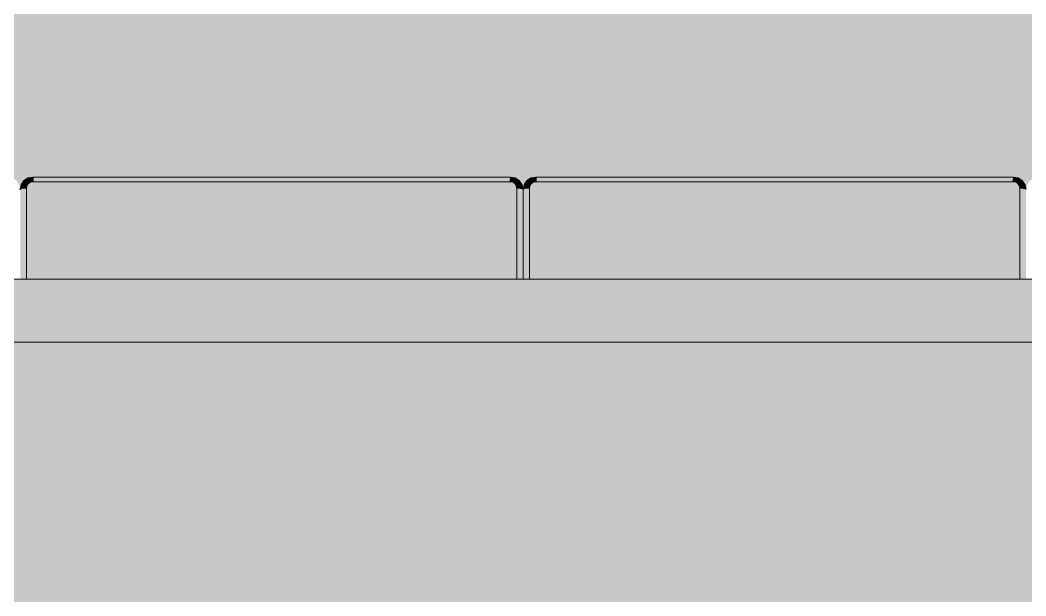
# Model space of a CAD drawing. Header units: centimetres. Extents: x -4381 to 5639, y -3920 to 4826.
# Drawn here: x 16.529 to 18.129, y 10.114 to 11.03 of the extents above; entities that cross this region are included whole.
import ezdxf
from ezdxf.xclip import XClip

# ---------------------------------------------------------------- set-up
doc = ezdxf.new("R2010")
doc.units = ezdxf.units.CM
doc.header["$MEASUREMENT"] = 0
doc.header["$XCLIPFRAME"] = 0
doc.set_wipeout_variables(frame=1)
doc.linetypes.add('Wipeout_Contour', pattern=[100, 0, -100])
for name, color, linetype in [('01- MOBILIER', 7, 'Continuous'), ('Drawing & Figure', 7, 'Continuous'), ('Structural - Bearing', 7, 'Continuous')]:
    doc.layers.add(name, color=color, linetype=linetype)
for name, color, linetype, lineweight in [('01- MOBILIER_Pen_No__1', 7, 'Continuous', 5), ('01- MOBILIER_Pen_No__101', 252, 'Continuous', 5), ('01- MOBILIER_Pen_No__18', 9, 'Continuous', 5), ('01- MOBILIER_Pen_No__2', 8, 'Continuous', 5), ('0_Pen_No__1', 7, 'Continuous', 5), ('0_Pen_No__2', 8, 'Continuous', 5), ('Structural - Bearing_Pen_No__1', 7, 'Continuous', 5)]:
    doc.layers.add(name, color=color, linetype=linetype, lineweight=lineweight)
for name, color, linetype, lineweight, true_color in [('01- MOBILIER_Pen_No__102', 7, 'Continuous', 5, 0xcccccc), ('01- MOBILIER_Pen_No__119', 7, 'Continuous', 5, 0xdecbcb), ('01- MOBILIER_Pen_No__186', 7, 'Continuous', 5, 0xe8e8e8), ('01- MOBILIER_Pen_No__62', 7, 'Continuous', 5, 0xaaaaaa), ('Structural - Bearing_Pen_No__102', 7, 'Continuous', 5, 0xcccccc), ('Structural - Bearing_Pen_No__178', 7, 'Continuous', 5, 0xbda888)]:
    doc.layers.add(name, color=color, linetype=linetype, lineweight=lineweight, true_color=true_color)

# ---------------------------------------------------------------- blocks, each defined once
blk = doc.blocks.new('Drawing_9_9', base_point=(-322.8585, 10.6179))
at = {"color": 254, "linetype": 'Wipeout_Contour', "lineweight": 0, "ltscale": 59.174372}
blk.add_wipeout([(16.5305, 10.768), (16.529, 10.7606), (16.5308, 10.7685)], dxfattribs=at).dxf.layer = '01- MOBILIER'
at = {"color": 254, "linetype": 'Wipeout_Contour', "lineweight": 0, "ltscale": 61.186651}
blk.add_wipeout([(17.3305, 10.768), (17.329, 10.7606), (17.3308, 10.7685)], dxfattribs=at).dxf.layer = '01- MOBILIER'
at = {"color": 254, "linetype": 'Wipeout_Contour', "lineweight": 0, "ltscale": 62.802313}
blk.add_wipeout([(18.129, 10.7606), (18.1275, 10.768), (18.1287, 10.7612)], dxfattribs=at).dxf.layer = '01- MOBILIER'
at = {"color": 254, "linetype": 'Wipeout_Contour', "lineweight": 0, "ltscale": 77.55479}
blk.add_wipeout([(13.829, 10.6179), (13.829, 10.5179), (18.629, 10.5179), (18.629, 10.6179)], dxfattribs=at).dxf.layer = 'Structural - Bearing'
at = {"color": 254, "linetype": 'Wipeout_Contour', "lineweight": 0, "ltscale": 73.601225}
blk.add_wipeout([(12.329, 10.1144), (12.329, 9.6144), (18.629, 9.6144), (18.629, 10.1144)], dxfattribs=at).dxf.layer = 'Structural - Bearing'
at = {"layer": '01- MOBILIER_Pen_No__101', "linetype": 'Continuous', "ltscale": 10}
for points in [[(16.5305, 10.768), (16.529, 10.7606), (16.5308, 10.7685)], [(17.3305, 10.768), (17.329, 10.7606), (17.3308, 10.7685)], [(16.529, 10.6179), (16.5293, 10.7612)], [(17.329, 10.6179), (17.3293, 10.7612)]]:
    blk.add_hatch(color=256, dxfattribs=at).paths.add_polyline_path(points)
at = {"layer": '01- MOBILIER_Pen_No__119', "linetype": 'Continuous', "ltscale": 10}
blk.add_hatch(color=256, dxfattribs=at).paths.add_polyline_path([(18.129, 10.7606), (18.1275, 10.768), (18.1287, 10.7612)])
at = {"layer": '01- MOBILIER_Pen_No__18', "linetype": 'Continuous', "ltscale": 10}
blk.add_hatch(color=256, dxfattribs=at).paths.add_polyline_path([(18.129, 10.7601), (18.1287, 10.6179)])
at = {"layer": 'Structural - Bearing_Pen_No__178', "linetype": 'Continuous', "ltscale": 10}
for points in [[(13.829, 10.6179), (13.829, 10.5179), (18.629, 10.5179), (18.629, 10.6179)], [(12.329, 10.1144), (12.329, 9.6144), (18.629, 9.6144), (18.629, 10.1144)]]:
    blk.add_hatch(color=256, dxfattribs=at).paths.add_polyline_path(points)
at = {"color": 254, "linetype": 'Wipeout_Contour', "lineweight": 0, "ltscale": 78.762366}
blk.add_wipeout([(16.5293, 10.6179), (16.5319, 10.6179), (16.5319, 10.7621), (16.5293, 10.7612)], dxfattribs=at).dxf.layer = '01- MOBILIER'
at = {"color": 254, "linetype": 'Wipeout_Contour', "lineweight": 0, "ltscale": 81.467456}
blk.add_wipeout([(17.3293, 10.6179), (17.3319, 10.6179), (17.3319, 10.7621), (17.3293, 10.7612)], dxfattribs=at).dxf.layer = '01- MOBILIER'
at = {"color": 254, "linetype": 'Wipeout_Contour', "lineweight": 0, "ltscale": 75.869927}
blk.add_wipeout([(13.129, 10.5179), (13.129, 10.1144), (18.629, 10.1144), (18.629, 10.5179)], dxfattribs=at).dxf.layer = 'Structural - Bearing'
at = {"layer": '01- MOBILIER_Pen_No__2', "linetype": 'Continuous', "ltscale": 10}
for points in [[(16.5293, 10.6179), (16.5319, 10.6179), (16.5319, 10.7621), (16.5293, 10.7612)], [(17.3293, 10.6179), (17.3319, 10.6179), (17.3319, 10.7621), (17.3293, 10.7612)]]:
    blk.add_hatch(color=256, dxfattribs=at).paths.add_polyline_path(points)
at = {"layer": 'Structural - Bearing_Pen_No__178', "linetype": 'Continuous', "ltscale": 10}
blk.add_hatch(color=256, dxfattribs=at).paths.add_polyline_path([(13.129, 10.5179), (13.129, 10.1144), (18.629, 10.1144), (18.629, 10.5179)])
at = {"layer": '0_Pen_No__1', "linetype": 'Continuous', "ltscale": 10}
blk.add_line((12.829, 10.5179), (18.629, 10.5179), dxfattribs=at)
at = {"layer": 'Structural - Bearing_Pen_No__1', "linetype": 'Continuous', "ltscale": 10}
blk.add_line((13.129, 10.5179), (18.629, 10.5179), dxfattribs=at)
at = {"color": 254, "linetype": 'Wipeout_Contour', "lineweight": 0, "ltscale": 78.959483}
blk.add_wipeout([(16.5308, 10.7685), (16.5293, 10.7612), (16.5319, 10.7621), (16.5333, 10.7687)], dxfattribs=at).dxf.layer = '01- MOBILIER'
at = {"color": 254, "linetype": 'Wipeout_Contour', "lineweight": 0, "ltscale": 81.656578}
blk.add_wipeout([(17.3308, 10.7685), (17.3293, 10.7612), (17.3319, 10.7621), (17.3333, 10.7687)], dxfattribs=at).dxf.layer = '01- MOBILIER'
at = {"layer": '01- MOBILIER_Pen_No__2', "linetype": 'Continuous', "ltscale": 10}
for points in [[(16.5308, 10.7685), (16.5293, 10.7612), (16.5319, 10.7621), (16.5333, 10.7687)], [(17.3308, 10.7685), (17.3293, 10.7612), (17.3319, 10.7621), (17.3333, 10.7687)]]:
    blk.add_hatch(color=256, dxfattribs=at).paths.add_polyline_path(points)
at = {"color": 254, "linetype": 'Wipeout_Contour', "lineweight": 0, "ltscale": 78.847503}
blk.add_wipeout([(16.5351, 10.7747), (16.5308, 10.7685), (16.5333, 10.7687), (16.537, 10.774)], dxfattribs=at).dxf.layer = '01- MOBILIER'
at = {"color": 254, "linetype": 'Wipeout_Contour', "lineweight": 0, "ltscale": 81.546463}
blk.add_wipeout([(17.3351, 10.7747), (17.3308, 10.7685), (17.3333, 10.7687), (17.337, 10.774)], dxfattribs=at).dxf.layer = '01- MOBILIER'
at = {"layer": '01- MOBILIER_Pen_No__101', "linetype": 'Continuous', "ltscale": 10}
for points in [[(16.5351, 10.7747), (16.5308, 10.7685), (16.5333, 10.7687), (16.537, 10.774)], [(17.3351, 10.7747), (17.3308, 10.7685), (17.3333, 10.7687), (17.337, 10.774)]]:
    blk.add_hatch(color=256, dxfattribs=at).paths.add_polyline_path(points)
at = {"color": 254, "linetype": 'Wipeout_Contour', "lineweight": 0, "ltscale": 78.831145}
blk.add_wipeout([(16.5415, 10.7788), (16.5351, 10.7747), (16.537, 10.774), (16.5425, 10.7776)], dxfattribs=at).dxf.layer = '01- MOBILIER'
at = {"color": 254, "linetype": 'Wipeout_Contour', "lineweight": 0, "ltscale": 81.530376}
blk.add_wipeout([(17.3415, 10.7788), (17.3351, 10.7747), (17.337, 10.774), (17.3425, 10.7776)], dxfattribs=at).dxf.layer = '01- MOBILIER'
at = {"color": 254, "linetype": 'Wipeout_Contour', "lineweight": 0, "ltscale": 78.777366}
blk.add_wipeout([(16.5319, 10.6179), (16.5364, 10.6179), (16.5364, 10.7624), (16.5319, 10.7621)], dxfattribs=at).dxf.layer = '01- MOBILIER'
at = {"color": 254, "linetype": 'Wipeout_Contour', "lineweight": 0, "ltscale": 81.482518}
blk.add_wipeout([(17.3319, 10.6179), (17.3364, 10.6179), (17.3364, 10.7624), (17.3319, 10.7621)], dxfattribs=at).dxf.layer = '01- MOBILIER'
at = {"layer": '01- MOBILIER_Pen_No__18', "linetype": 'Continuous', "ltscale": 10}
for points in [[(16.5415, 10.7788), (16.5351, 10.7747), (16.537, 10.774), (16.5425, 10.7776)], [(17.3415, 10.7788), (17.3351, 10.7747), (17.337, 10.774), (17.3425, 10.7776)]]:
    blk.add_hatch(color=256, dxfattribs=at).paths.add_polyline_path(points)
at = {"layer": '01- MOBILIER_Pen_No__62', "linetype": 'Continuous', "ltscale": 10}
for points in [[(16.5319, 10.6179), (16.5364, 10.6179), (16.5364, 10.7624), (16.5319, 10.7621)], [(17.3319, 10.6179), (17.3364, 10.6179), (17.3364, 10.7624), (17.3319, 10.7621)]]:
    blk.add_hatch(color=256, dxfattribs=at).paths.add_polyline_path(points)
at = {"color": 254, "linetype": 'Wipeout_Contour', "lineweight": 0, "ltscale": 78.841197}
blk.add_wipeout([(16.5333, 10.7687), (16.5319, 10.7621), (16.5364, 10.7624), (16.5375, 10.7677)], dxfattribs=at).dxf.layer = '01- MOBILIER'
at = {"color": 254, "linetype": 'Wipeout_Contour', "lineweight": 0, "ltscale": 78.902223}
blk.add_wipeout([(16.549, 10.7802), (16.5415, 10.7788), (16.5425, 10.7776), (16.5493, 10.7789)], dxfattribs=at).dxf.layer = '01- MOBILIER'
at = {"color": 254, "linetype": 'Wipeout_Contour', "lineweight": 0, "ltscale": 81.542434}
blk.add_wipeout([(17.3333, 10.7687), (17.3319, 10.7621), (17.3364, 10.7624), (17.3375, 10.7677)], dxfattribs=at).dxf.layer = '01- MOBILIER'
at = {"color": 254, "linetype": 'Wipeout_Contour', "lineweight": 0, "ltscale": 81.600798}
blk.add_wipeout([(17.349, 10.7802), (17.3415, 10.7788), (17.3425, 10.7776), (17.3493, 10.7789)], dxfattribs=at).dxf.layer = '01- MOBILIER'
at = {"layer": '01- MOBILIER_Pen_No__119', "linetype": 'Continuous', "ltscale": 10}
for points in [[(16.549, 10.7802), (16.5415, 10.7788), (16.5425, 10.7776), (16.5493, 10.7789)], [(17.349, 10.7802), (17.3415, 10.7788), (17.3425, 10.7776), (17.3493, 10.7789)]]:
    blk.add_hatch(color=256, dxfattribs=at).paths.add_polyline_path(points)
at = {"layer": '01- MOBILIER_Pen_No__62', "linetype": 'Continuous', "ltscale": 10}
for points in [[(16.5333, 10.7687), (16.5319, 10.7621), (16.5364, 10.7624), (16.5375, 10.7677)], [(17.3333, 10.7687), (17.3319, 10.7621), (17.3364, 10.7624), (17.3375, 10.7677)]]:
    blk.add_hatch(color=256, dxfattribs=at).paths.add_polyline_path(points)
at = {"color": 254, "linetype": 'Wipeout_Contour', "lineweight": 0, "ltscale": 78.716738}
blk.add_wipeout([(16.537, 10.774), (16.5333, 10.7687), (16.5375, 10.7677), (16.5402, 10.7716)], dxfattribs=at).dxf.layer = '01- MOBILIER'
at = {"color": 254, "linetype": 'Wipeout_Contour', "lineweight": 0, "ltscale": 80.291811}
blk.add_wipeout([(17.309, 10.7802), (16.5498, 10.7802), (16.5498, 10.7789), (17.3087, 10.7789)], dxfattribs=at).dxf.layer = '01- MOBILIER'
at = {"color": 254, "linetype": 'Wipeout_Contour', "lineweight": 0, "ltscale": 81.418612}
blk.add_wipeout([(17.337, 10.774), (17.3333, 10.7687), (17.3375, 10.7677), (17.3402, 10.7716)], dxfattribs=at).dxf.layer = '01- MOBILIER'
at = {"color": 254, "linetype": 'Wipeout_Contour', "lineweight": 0, "ltscale": 83.008557}
blk.add_wipeout([(17.3498, 10.7789), (18.1087, 10.7789), (18.109, 10.7802), (17.3498, 10.7802)], dxfattribs=at).dxf.layer = '01- MOBILIER'
at = {"layer": '01- MOBILIER_Pen_No__18', "linetype": 'Continuous', "ltscale": 10}
for points in [[(16.537, 10.774), (16.5333, 10.7687), (16.5375, 10.7677), (16.5402, 10.7716)], [(17.337, 10.774), (17.3333, 10.7687), (17.3375, 10.7677), (17.3402, 10.7716)]]:
    blk.add_hatch(color=256, dxfattribs=at).paths.add_polyline_path(points)
at = {"layer": '01- MOBILIER_Pen_No__186', "linetype": 'Continuous', "ltscale": 10}
for points in [[(17.309, 10.7802), (16.5498, 10.7802), (16.5498, 10.7789), (17.3087, 10.7789)], [(17.3498, 10.7789), (18.1087, 10.7789), (18.109, 10.7802), (17.3498, 10.7802)]]:
    blk.add_hatch(color=256, dxfattribs=at).paths.add_polyline_path(points)
at = {"color": 254, "linetype": 'Wipeout_Contour', "lineweight": 0, "ltscale": 78.721771}
blk.add_wipeout([(16.5425, 10.7776), (16.537, 10.774), (16.5402, 10.7716), (16.5442, 10.7742)], dxfattribs=at).dxf.layer = '01- MOBILIER'
at = {"color": 254, "linetype": 'Wipeout_Contour', "lineweight": 0, "ltscale": 81.63301}
blk.add_wipeout([(17.3165, 10.7788), (17.309, 10.7802), (17.3087, 10.7789), (17.3155, 10.7776)], dxfattribs=at).dxf.layer = '01- MOBILIER'
at = {"color": 254, "linetype": 'Wipeout_Contour', "lineweight": 0, "ltscale": 81.421648}
blk.add_wipeout([(17.3425, 10.7776), (17.337, 10.774), (17.3402, 10.7716), (17.3442, 10.7742)], dxfattribs=at).dxf.layer = '01- MOBILIER'
at = {"color": 254, "linetype": 'Wipeout_Contour', "lineweight": 0, "ltscale": 84.368318}
blk.add_wipeout([(18.1165, 10.7788), (18.109, 10.7802), (18.1087, 10.7789), (18.1155, 10.7776)], dxfattribs=at).dxf.layer = '01- MOBILIER'
at = {"color": 254, "linetype": 'Wipeout_Contour', "lineweight": 0, "ltscale": 78.789628}
blk.add_wipeout([(16.5364, 10.6179), (16.539, 10.6179), (16.539, 10.7622), (16.5364, 10.7624)], dxfattribs=at).dxf.layer = '01- MOBILIER'
at = {"color": 254, "linetype": 'Wipeout_Contour', "lineweight": 0, "ltscale": 81.494928}
blk.add_wipeout([(17.3364, 10.6179), (17.339, 10.6179), (17.339, 10.7622), (17.3364, 10.7624)], dxfattribs=at).dxf.layer = '01- MOBILIER'
at = {"layer": '01- MOBILIER_Pen_No__102', "linetype": 'Continuous', "ltscale": 10}
for points in [[(16.5425, 10.7776), (16.537, 10.774), (16.5402, 10.7716), (16.5442, 10.7742)], [(17.3425, 10.7776), (17.337, 10.774), (17.3402, 10.7716), (17.3442, 10.7742)]]:
    blk.add_hatch(color=256, dxfattribs=at).paths.add_polyline_path(points)
at = {"layer": '01- MOBILIER_Pen_No__18', "linetype": 'Continuous', "ltscale": 10}
for points in [[(16.5364, 10.6179), (16.539, 10.6179), (16.539, 10.7622), (16.5364, 10.7624)], [(17.3364, 10.6179), (17.339, 10.6179), (17.339, 10.7622), (17.3364, 10.7624)]]:
    blk.add_hatch(color=256, dxfattribs=at).paths.add_polyline_path(points)
at = {"layer": '01- MOBILIER_Pen_No__186', "linetype": 'Continuous', "ltscale": 10}
for points in [[(17.3165, 10.7788), (17.309, 10.7802), (17.3087, 10.7789), (17.3155, 10.7776)], [(18.1165, 10.7788), (18.109, 10.7802), (18.1087, 10.7789), (18.1155, 10.7776)]]:
    blk.add_hatch(color=256, dxfattribs=at).paths.add_polyline_path(points)
at = {"color": 254, "linetype": 'Wipeout_Contour', "lineweight": 0, "ltscale": 78.823935}
blk.add_wipeout([(16.5493, 10.7789), (16.5425, 10.7776), (16.5442, 10.7742), (16.5497, 10.7752)], dxfattribs=at).dxf.layer = '01- MOBILIER'
at = {"color": 254, "linetype": 'Wipeout_Contour', "lineweight": 0, "ltscale": 81.522203}
blk.add_wipeout([(17.3493, 10.7789), (17.3425, 10.7776), (17.3442, 10.7742), (17.3497, 10.7752)], dxfattribs=at).dxf.layer = '01- MOBILIER'
at = {"color": 254, "linetype": 'Wipeout_Contour', "lineweight": 0, "ltscale": 84.36957}
blk.add_wipeout([(18.1229, 10.7747), (18.1165, 10.7788), (18.1155, 10.7776), (18.121, 10.774)], dxfattribs=at).dxf.layer = '01- MOBILIER'
at = {"layer": '01- MOBILIER', "linetype": 'Continuous', "lineweight": 0, "ltscale": 10, "true_color": 0xffffff}
blk.add_hatch(color=7, dxfattribs=at).paths.add_polyline_path([(18.1229, 10.7747), (18.1165, 10.7788), (18.1155, 10.7776), (18.121, 10.774)])
at = {"layer": '01- MOBILIER_Pen_No__186', "linetype": 'Continuous', "ltscale": 10}
for points in [[(16.5493, 10.7789), (16.5425, 10.7776), (16.5442, 10.7742), (16.5497, 10.7752)], [(16.5498, 10.7789), (16.5497, 10.7752)], [(17.3493, 10.7789), (17.3425, 10.7776), (17.3442, 10.7742), (17.3497, 10.7752)], [(17.3498, 10.7789), (17.3497, 10.7752)]]:
    blk.add_hatch(color=256, dxfattribs=at).paths.add_polyline_path(points)
at = {"color": 254, "linetype": 'Wipeout_Contour', "lineweight": 0, "ltscale": 78.847347}
blk.add_wipeout([(16.5375, 10.7677), (16.5364, 10.7624), (16.539, 10.7622), (16.5399, 10.7668)], dxfattribs=at).dxf.layer = '01- MOBILIER'
at = {"color": 254, "linetype": 'Wipeout_Contour', "lineweight": 0, "ltscale": 81.549096}
blk.add_wipeout([(17.3375, 10.7677), (17.3364, 10.7624), (17.339, 10.7622), (17.3399, 10.7668)], dxfattribs=at).dxf.layer = '01- MOBILIER'
at = {"color": 254, "linetype": 'Wipeout_Contour', "lineweight": 0, "ltscale": 83.002934}
blk.add_wipeout([(17.3498, 10.7752), (18.1083, 10.7752), (18.1087, 10.7789), (17.3498, 10.7789)], dxfattribs=at).dxf.layer = '01- MOBILIER'
at = {"color": 254, "linetype": 'Wipeout_Contour', "lineweight": 0, "ltscale": 84.381592}
blk.add_wipeout([(18.1272, 10.7685), (18.1229, 10.7747), (18.121, 10.774), (18.1247, 10.7687)], dxfattribs=at).dxf.layer = '01- MOBILIER'
at = {"layer": '01- MOBILIER_Pen_No__102', "linetype": 'Continuous', "ltscale": 10}
for points in [[(16.5375, 10.7677), (16.5364, 10.7624), (16.539, 10.7622), (16.5399, 10.7668)], [(17.3375, 10.7677), (17.3364, 10.7624), (17.339, 10.7622), (17.3399, 10.7668)]]:
    blk.add_hatch(color=256, dxfattribs=at).paths.add_polyline_path(points)
at = {"layer": '01- MOBILIER_Pen_No__186', "linetype": 'Continuous', "ltscale": 10}
for points in [[(17.3498, 10.7752), (18.1083, 10.7752), (18.1087, 10.7789), (17.3498, 10.7789)], [(18.1272, 10.7685), (18.1229, 10.7747), (18.121, 10.774), (18.1247, 10.7687)]]:
    blk.add_hatch(color=256, dxfattribs=at).paths.add_polyline_path(points)
at = {"color": 254, "linetype": 'Wipeout_Contour', "lineweight": 0, "ltscale": 58.716735}
blk.add_wipeout([(16.529, 10.7606), (16.5275, 10.768), (16.5287, 10.7612)], dxfattribs=at).dxf.layer = '01- MOBILIER'
at = {"color": 254, "linetype": 'Wipeout_Contour', "lineweight": 0, "ltscale": 60.746462}
blk.add_wipeout([(17.329, 10.7606), (17.3275, 10.768), (17.3287, 10.7612)], dxfattribs=at).dxf.layer = '01- MOBILIER'
at = {"color": 254, "linetype": 'Wipeout_Contour', "lineweight": 0, "ltscale": 81.469765}
blk.add_wipeout([(17.3402, 10.7716), (17.3375, 10.7677), (17.3399, 10.7668), (17.3421, 10.7699)], dxfattribs=at).dxf.layer = '01- MOBILIER'
at = {"color": 254, "linetype": 'Wipeout_Contour', "lineweight": 0, "ltscale": 84.441969}
blk.add_wipeout([(18.1155, 10.7776), (18.1087, 10.7789), (18.1083, 10.7752), (18.1138, 10.7742)], dxfattribs=at).dxf.layer = '01- MOBILIER'
at = {"color": 254, "linetype": 'Wipeout_Contour', "lineweight": 0, "ltscale": 84.422198}
blk.add_wipeout([(18.1287, 10.7612), (18.1272, 10.7685), (18.1247, 10.7687), (18.1261, 10.7621)], dxfattribs=at).dxf.layer = '01- MOBILIER'
at = {"layer": '01- MOBILIER_Pen_No__102', "linetype": 'Continuous', "ltscale": 10}
blk.add_hatch(color=256, dxfattribs=at).paths.add_polyline_path([(17.3402, 10.7716), (17.3375, 10.7677), (17.3399, 10.7668), (17.3421, 10.7699)])
at = {"layer": '01- MOBILIER_Pen_No__119', "linetype": 'Continuous', "ltscale": 10}
for points in [[(16.529, 10.7606), (16.5275, 10.768), (16.5287, 10.7612)], [(17.329, 10.7606), (17.3275, 10.768), (17.3287, 10.7612)]]:
    blk.add_hatch(color=256, dxfattribs=at).paths.add_polyline_path(points)
at = {"layer": '01- MOBILIER_Pen_No__18', "linetype": 'Continuous', "ltscale": 10}
blk.add_hatch(color=256, dxfattribs=at).paths.add_polyline_path([(17.3287, 10.6179), (17.329, 10.7601)])
at = {"layer": '01- MOBILIER_Pen_No__186', "linetype": 'Continuous', "ltscale": 10}
for points in [[(18.1155, 10.7776), (18.1087, 10.7789), (18.1083, 10.7752), (18.1138, 10.7742)], [(18.1287, 10.7612), (18.1272, 10.7685), (18.1247, 10.7687), (18.1261, 10.7621)]]:
    blk.add_hatch(color=256, dxfattribs=at).paths.add_polyline_path(points)
at = {"color": 254, "linetype": 'Wipeout_Contour', "lineweight": 0, "ltscale": 81.632287}
blk.add_wipeout([(17.3229, 10.7747), (17.3165, 10.7788), (17.3155, 10.7776), (17.321, 10.774)], dxfattribs=at).dxf.layer = '01- MOBILIER'
at = {"color": 254, "linetype": 'Wipeout_Contour', "lineweight": 0, "ltscale": 81.470907}
blk.add_wipeout([(17.3442, 10.7742), (17.3402, 10.7716), (17.3421, 10.7699), (17.3453, 10.7719)], dxfattribs=at).dxf.layer = '01- MOBILIER'
at = {"color": 254, "linetype": 'Wipeout_Contour', "lineweight": 0, "ltscale": 84.417803}
blk.add_wipeout([(18.121, 10.774), (18.1155, 10.7776), (18.1138, 10.7742), (18.1178, 10.7716)], dxfattribs=at).dxf.layer = '01- MOBILIER'
at = {"color": 254, "linetype": 'Wipeout_Contour', "lineweight": 0, "ltscale": 84.194644}
blk.add_wipeout([(18.1287, 10.7608), (18.1261, 10.762), (18.1261, 10.6179), (18.1287, 10.6179)], dxfattribs=at).dxf.layer = '01- MOBILIER'
at = {"layer": '01- MOBILIER', "linetype": 'Continuous', "lineweight": 0, "ltscale": 10, "true_color": 0xffffff}
blk.add_hatch(color=7, dxfattribs=at).paths.add_polyline_path([(17.3229, 10.7747), (17.3165, 10.7788), (17.3155, 10.7776), (17.321, 10.774)])
at = {"layer": '01- MOBILIER_Pen_No__119', "linetype": 'Continuous', "ltscale": 10}
blk.add_hatch(color=256, dxfattribs=at).paths.add_polyline_path([(17.3442, 10.7742), (17.3402, 10.7716), (17.3421, 10.7699), (17.3453, 10.7719)])
at = {"layer": '01- MOBILIER_Pen_No__186', "linetype": 'Continuous', "ltscale": 10}
for points in [[(18.121, 10.774), (18.1155, 10.7776), (18.1138, 10.7742), (18.1178, 10.7716)], [(18.1287, 10.7608), (18.1261, 10.762), (18.1261, 10.6179), (18.1287, 10.6179)]]:
    blk.add_hatch(color=256, dxfattribs=at).paths.add_polyline_path(points)
at = {"color": 254, "linetype": 'Wipeout_Contour', "lineweight": 0, "ltscale": 80.286014}
blk.add_wipeout([(17.3087, 10.7789), (16.5498, 10.7789), (16.5498, 10.7752), (17.3083, 10.7752)], dxfattribs=at).dxf.layer = '01- MOBILIER'
at = {"color": 254, "linetype": 'Wipeout_Contour', "lineweight": 0, "ltscale": 81.644684}
blk.add_wipeout([(17.3272, 10.7685), (17.3229, 10.7747), (17.321, 10.774), (17.3247, 10.7687)], dxfattribs=at).dxf.layer = '01- MOBILIER'
at = {"color": 254, "linetype": 'Wipeout_Contour', "lineweight": 0, "ltscale": 101.758019}
blk.add_wipeout([(17.3497, 10.7752), (17.3442, 10.7742), (17.3453, 10.7719), (17.35, 10.7728), (17.3498, 10.7746)], dxfattribs=at).dxf.layer = '01- MOBILIER'
at = {"color": 254, "linetype": 'Wipeout_Contour', "lineweight": 0, "ltscale": 84.338768}
blk.add_wipeout([(18.1247, 10.7687), (18.121, 10.774), (18.1178, 10.7716), (18.1205, 10.7677)], dxfattribs=at).dxf.layer = '01- MOBILIER'
at = {"layer": '01- MOBILIER_Pen_No__119', "linetype": 'Continuous', "ltscale": 10}
blk.add_hatch(color=256, dxfattribs=at).paths.add_polyline_path([(17.3497, 10.7752), (17.3442, 10.7742), (17.3453, 10.7719), (17.35, 10.7728), (17.3498, 10.7746)])
at = {"layer": '01- MOBILIER_Pen_No__186', "linetype": 'Continuous', "ltscale": 10}
for points in [[(17.3087, 10.7789), (16.5498, 10.7789), (16.5498, 10.7752), (17.3083, 10.7752)], [(17.3272, 10.7685), (17.3229, 10.7747), (17.321, 10.774), (17.3247, 10.7687)], [(18.1247, 10.7687), (18.121, 10.774), (18.1178, 10.7716), (18.1205, 10.7677)]]:
    blk.add_hatch(color=256, dxfattribs=at).paths.add_polyline_path(points)
at = {"color": 254, "linetype": 'Wipeout_Contour', "lineweight": 0, "ltscale": 78.768476}
blk.add_wipeout([(16.5402, 10.7716), (16.5375, 10.7677), (16.5399, 10.7668), (16.5421, 10.7699)], dxfattribs=at).dxf.layer = '01- MOBILIER'
at = {"color": 254, "linetype": 'Wipeout_Contour', "lineweight": 0, "ltscale": 81.706031}
blk.add_wipeout([(17.3155, 10.7776), (17.3087, 10.7789), (17.3083, 10.7752), (17.3138, 10.7742)], dxfattribs=at).dxf.layer = '01- MOBILIER'
at = {"color": 254, "linetype": 'Wipeout_Contour', "lineweight": 0, "ltscale": 81.688488}
blk.add_wipeout([(17.3287, 10.7612), (17.3272, 10.7685), (17.3247, 10.7687), (17.3261, 10.7621)], dxfattribs=at).dxf.layer = '01- MOBILIER'
at = {"color": 254, "linetype": 'Wipeout_Contour', "lineweight": 0, "ltscale": 103.962817}
blk.add_wipeout([(17.3498, 10.7746), (17.35, 10.7728), (18.108, 10.7728), (18.1083, 10.7752), (17.3498, 10.7752)], dxfattribs=at).dxf.layer = '01- MOBILIER'
at = {"color": 254, "linetype": 'Wipeout_Contour', "lineweight": 0, "ltscale": 104.999732}
blk.add_wipeout([(18.1261, 10.7621), (18.1247, 10.7687), (18.1205, 10.7677), (18.1216, 10.7624), (18.1242, 10.7622)], dxfattribs=at).dxf.layer = '01- MOBILIER'
at = {"layer": '01- MOBILIER_Pen_No__102', "linetype": 'Continuous', "ltscale": 10}
blk.add_hatch(color=256, dxfattribs=at).paths.add_polyline_path([(16.5402, 10.7716), (16.5375, 10.7677), (16.5399, 10.7668), (16.5421, 10.7699)])
at = {"layer": '01- MOBILIER_Pen_No__119', "linetype": 'Continuous', "ltscale": 10}
blk.add_hatch(color=256, dxfattribs=at).paths.add_polyline_path([(17.3498, 10.7746), (17.35, 10.7728), (18.108, 10.7728), (18.1083, 10.7752), (17.3498, 10.7752)])
at = {"layer": '01- MOBILIER_Pen_No__186', "linetype": 'Continuous', "ltscale": 10}
for points in [[(17.3155, 10.7776), (17.3087, 10.7789), (17.3083, 10.7752), (17.3138, 10.7742)], [(17.3287, 10.7612), (17.3272, 10.7685), (17.3247, 10.7687), (17.3261, 10.7621)], [(18.1261, 10.7621), (18.1247, 10.7687), (18.1205, 10.7677), (18.1216, 10.7624), (18.1242, 10.7622)]]:
    blk.add_hatch(color=256, dxfattribs=at).paths.add_polyline_path(points)
at = {"color": 254, "linetype": 'Wipeout_Contour', "lineweight": 0, "ltscale": 78.771062}
blk.add_wipeout([(16.5442, 10.7742), (16.5402, 10.7716), (16.5421, 10.7699), (16.5453, 10.7719)], dxfattribs=at).dxf.layer = '01- MOBILIER'
at = {"color": 254, "linetype": 'Wipeout_Contour', "lineweight": 0, "ltscale": 81.679217}
blk.add_wipeout([(17.321, 10.774), (17.3155, 10.7776), (17.3138, 10.7742), (17.3178, 10.7716)], dxfattribs=at).dxf.layer = '01- MOBILIER'
at = {"color": 254, "linetype": 'Wipeout_Contour', "lineweight": 0, "ltscale": 84.39346}
blk.add_wipeout([(18.1138, 10.7742), (18.1083, 10.7752), (18.108, 10.7728), (18.1128, 10.7719)], dxfattribs=at).dxf.layer = '01- MOBILIER'
at = {"color": 254, "linetype": 'Wipeout_Contour', "lineweight": 0, "ltscale": 81.454929}
blk.add_wipeout([(17.3261, 10.6179), (17.3287, 10.6179), (17.3287, 10.7608), (17.3261, 10.762)], dxfattribs=at).dxf.layer = '01- MOBILIER'
at = {"color": 254, "linetype": 'Wipeout_Contour', "lineweight": 0, "ltscale": 105.447015}
blk.add_wipeout([(18.1216, 10.7624), (18.1216, 10.6179), (18.1261, 10.6179), (18.1261, 10.762), (18.1242, 10.7622)], dxfattribs=at).dxf.layer = '01- MOBILIER'
at = {"layer": '01- MOBILIER_Pen_No__119', "linetype": 'Continuous', "ltscale": 10}
for points in [[(16.5442, 10.7742), (16.5402, 10.7716), (16.5421, 10.7699), (16.5453, 10.7719)], [(18.1138, 10.7742), (18.1083, 10.7752), (18.108, 10.7728), (18.1128, 10.7719)]]:
    blk.add_hatch(color=256, dxfattribs=at).paths.add_polyline_path(points)
at = {"layer": '01- MOBILIER_Pen_No__186', "linetype": 'Continuous', "ltscale": 10}
for points in [[(17.321, 10.774), (17.3155, 10.7776), (17.3138, 10.7742), (17.3178, 10.7716)], [(17.3261, 10.6179), (17.3287, 10.6179), (17.3287, 10.7608), (17.3261, 10.762)], [(18.1216, 10.7624), (18.1216, 10.6179), (18.1261, 10.6179), (18.1261, 10.762), (18.1242, 10.7622)]]:
    blk.add_hatch(color=256, dxfattribs=at).paths.add_polyline_path(points)
at = {"color": 254, "linetype": 'Wipeout_Contour', "lineweight": 0, "ltscale": 98.395276}
blk.add_wipeout([(16.5497, 10.7752), (16.5442, 10.7742), (16.5453, 10.7719), (16.55, 10.7728), (16.5498, 10.7746)], dxfattribs=at).dxf.layer = '01- MOBILIER'
at = {"color": 254, "linetype": 'Wipeout_Contour', "lineweight": 0, "ltscale": 81.599207}
blk.add_wipeout([(17.3247, 10.7687), (17.321, 10.774), (17.3178, 10.7716), (17.3205, 10.7677)], dxfattribs=at).dxf.layer = '01- MOBILIER'
at = {"color": 254, "linetype": 'Wipeout_Contour', "lineweight": 0, "ltscale": 84.390945}
blk.add_wipeout([(18.1178, 10.7716), (18.1138, 10.7742), (18.1128, 10.7719), (18.1159, 10.7699)], dxfattribs=at).dxf.layer = '01- MOBILIER'
at = {"layer": '01- MOBILIER_Pen_No__119', "linetype": 'Continuous', "ltscale": 10}
blk.add_hatch(color=256, dxfattribs=at).paths.add_polyline_path([(16.5497, 10.7752), (16.5442, 10.7742), (16.5453, 10.7719), (16.55, 10.7728), (16.5498, 10.7746)])
at = {"layer": '01- MOBILIER_Pen_No__186', "linetype": 'Continuous', "ltscale": 10}
for points in [[(17.3247, 10.7687), (17.321, 10.774), (17.3178, 10.7716), (17.3205, 10.7677)], [(18.1178, 10.7716), (18.1138, 10.7742), (18.1128, 10.7719), (18.1159, 10.7699)]]:
    blk.add_hatch(color=256, dxfattribs=at).paths.add_polyline_path(points)
at = {"color": 254, "linetype": 'Wipeout_Contour', "lineweight": 0, "ltscale": 80.278678}
blk.add_wipeout([(17.3083, 10.7752), (16.5498, 10.7752), (16.55, 10.7728), (17.308, 10.7728)], dxfattribs=at).dxf.layer = '01- MOBILIER'
at = {"color": 254, "linetype": 'Wipeout_Contour', "lineweight": 0, "ltscale": 101.572382}
blk.add_wipeout([(17.3261, 10.7621), (17.3247, 10.7687), (17.3205, 10.7677), (17.3216, 10.7624), (17.3242, 10.7622)], dxfattribs=at).dxf.layer = '01- MOBILIER'
at = {"color": 254, "linetype": 'Wipeout_Contour', "lineweight": 0, "ltscale": 84.335637}
blk.add_wipeout([(18.1205, 10.7677), (18.1178, 10.7716), (18.1159, 10.7699), (18.1181, 10.7668)], dxfattribs=at).dxf.layer = '01- MOBILIER'
at = {"layer": '01- MOBILIER_Pen_No__119', "linetype": 'Continuous', "ltscale": 10}
blk.add_hatch(color=256, dxfattribs=at).paths.add_polyline_path([(17.3083, 10.7752), (16.5498, 10.7752), (16.55, 10.7728), (17.308, 10.7728)])
at = {"layer": '01- MOBILIER_Pen_No__186', "linetype": 'Continuous', "ltscale": 10}
for points in [[(17.3261, 10.7621), (17.3247, 10.7687), (17.3205, 10.7677), (17.3216, 10.7624), (17.3242, 10.7622)], [(18.1205, 10.7677), (18.1178, 10.7716), (18.1159, 10.7699), (18.1181, 10.7668)]]:
    blk.add_hatch(color=256, dxfattribs=at).paths.add_polyline_path(points)
at = {"color": 254, "linetype": 'Wipeout_Contour', "lineweight": 0, "ltscale": 81.657965}
blk.add_wipeout([(17.3138, 10.7742), (17.3083, 10.7752), (17.308, 10.7728), (17.3128, 10.7719)], dxfattribs=at).dxf.layer = '01- MOBILIER'
at = {"color": 254, "linetype": 'Wipeout_Contour', "lineweight": 0, "ltscale": 84.287454}
blk.add_wipeout([(18.1216, 10.7624), (18.1205, 10.7677), (18.1181, 10.7668), (18.119, 10.7622)], dxfattribs=at).dxf.layer = '01- MOBILIER'
at = {"color": 254, "linetype": 'Wipeout_Contour', "lineweight": 0, "ltscale": 102.033361}
blk.add_wipeout([(17.3216, 10.7624), (17.3216, 10.6179), (17.3261, 10.6179), (17.3261, 10.762), (17.3242, 10.7622)], dxfattribs=at).dxf.layer = '01- MOBILIER'
at = {"layer": '01- MOBILIER_Pen_No__119', "linetype": 'Continuous', "ltscale": 10}
for points in [[(17.3138, 10.7742), (17.3083, 10.7752), (17.308, 10.7728), (17.3128, 10.7719)], [(18.1216, 10.7624), (18.1205, 10.7677), (18.1181, 10.7668), (18.119, 10.7622)]]:
    blk.add_hatch(color=256, dxfattribs=at).paths.add_polyline_path(points)
at = {"layer": '01- MOBILIER_Pen_No__186', "linetype": 'Continuous', "ltscale": 10}
blk.add_hatch(color=256, dxfattribs=at).paths.add_polyline_path([(17.3216, 10.7624), (17.3216, 10.6179), (17.3261, 10.6179), (17.3261, 10.762), (17.3242, 10.7622)])
at = {"color": 254, "linetype": 'Wipeout_Contour', "lineweight": 0, "ltscale": 81.653092}
blk.add_wipeout([(17.3178, 10.7716), (17.3138, 10.7742), (17.3128, 10.7719), (17.3159, 10.7699)], dxfattribs=at).dxf.layer = '01- MOBILIER'
at = {"color": 254, "linetype": 'Wipeout_Contour', "lineweight": 0, "ltscale": 84.174958}
blk.add_wipeout([(18.1216, 10.7624), (18.119, 10.7622), (18.119, 10.6179), (18.1216, 10.6179)], dxfattribs=at).dxf.layer = '01- MOBILIER'
at = {"layer": '01- MOBILIER_Pen_No__119', "linetype": 'Continuous', "ltscale": 10}
blk.add_hatch(color=256, dxfattribs=at).paths.add_polyline_path([(18.1216, 10.7624), (18.119, 10.7622), (18.119, 10.6179), (18.1216, 10.6179)])
at = {"layer": '01- MOBILIER_Pen_No__186', "linetype": 'Continuous', "ltscale": 10}
blk.add_hatch(color=256, dxfattribs=at).paths.add_polyline_path([(17.3178, 10.7716), (17.3138, 10.7742), (17.3128, 10.7719), (17.3159, 10.7699)])
at = {"color": 254, "linetype": 'Wipeout_Contour', "lineweight": 0, "ltscale": 81.597104}
blk.add_wipeout([(17.3205, 10.7677), (17.3178, 10.7716), (17.3159, 10.7699), (17.3181, 10.7668)], dxfattribs=at).dxf.layer = '01- MOBILIER'
at = {"color": 254, "linetype": 'Wipeout_Contour', "lineweight": 0, "ltscale": 250.74196}
blk.add_wipeout([(17.339, 10.6179), (18.119, 10.6179), (18.119, 10.7622), (18.1181, 10.7668), (18.1159, 10.7699), (18.1128, 10.7719), (18.108, 10.7728), (17.35, 10.7728), (17.3453, 10.7719), (17.3421, 10.7699), (17.3399, 10.7668), (17.339, 10.7622)], dxfattribs=at).dxf.layer = '01- MOBILIER'
at = {"layer": '01- MOBILIER_Pen_No__102', "linetype": 'Continuous', "ltscale": 10}
blk.add_hatch(color=256, dxfattribs=at).paths.add_polyline_path([(17.339, 10.6179), (18.119, 10.6179), (18.119, 10.7622), (18.1181, 10.7668), (18.1159, 10.7699), (18.1128, 10.7719), (18.108, 10.7728), (17.35, 10.7728), (17.3453, 10.7719), (17.3421, 10.7699), (17.3399, 10.7668), (17.339, 10.7622)])
at = {"layer": '01- MOBILIER_Pen_No__186', "linetype": 'Continuous', "ltscale": 10}
blk.add_hatch(color=256, dxfattribs=at).paths.add_polyline_path([(17.3205, 10.7677), (17.3178, 10.7716), (17.3159, 10.7699), (17.3181, 10.7668)])
at = {"color": 254, "linetype": 'Wipeout_Contour', "lineweight": 0, "ltscale": 81.550253}
blk.add_wipeout([(17.3216, 10.7624), (17.3205, 10.7677), (17.3181, 10.7668), (17.319, 10.7622)], dxfattribs=at).dxf.layer = '01- MOBILIER'
at = {"layer": '01- MOBILIER_Pen_No__119', "linetype": 'Continuous', "ltscale": 10}
blk.add_hatch(color=256, dxfattribs=at).paths.add_polyline_path([(17.3216, 10.7624), (17.3205, 10.7677), (17.3181, 10.7668), (17.319, 10.7622)])
at = {"color": 254, "linetype": 'Wipeout_Contour', "lineweight": 0, "ltscale": 81.43569}
blk.add_wipeout([(17.319, 10.6179), (17.3216, 10.6179), (17.3216, 10.7624), (17.319, 10.7622)], dxfattribs=at).dxf.layer = '01- MOBILIER'
at = {"layer": '01- MOBILIER_Pen_No__119', "linetype": 'Continuous', "ltscale": 10}
blk.add_hatch(color=256, dxfattribs=at).paths.add_polyline_path([(17.319, 10.6179), (17.3216, 10.6179), (17.3216, 10.7624), (17.319, 10.7622)])
at = {"color": 254, "linetype": 'Wipeout_Contour', "lineweight": 0, "ltscale": 242.649291}
blk.add_wipeout([(16.5399, 10.7668), (16.539, 10.7622), (16.539, 10.6179), (17.319, 10.6179), (17.319, 10.7622), (17.3181, 10.7668), (17.3159, 10.7699), (17.3128, 10.7719), (17.308, 10.7728), (16.55, 10.7728), (16.5453, 10.7719), (16.5421, 10.7699)], dxfattribs=at).dxf.layer = '01- MOBILIER'
at = {"layer": '01- MOBILIER_Pen_No__102', "linetype": 'Continuous', "ltscale": 10}
blk.add_hatch(color=256, dxfattribs=at).paths.add_polyline_path([(16.5399, 10.7668), (16.539, 10.7622), (16.539, 10.6179), (17.319, 10.6179), (17.319, 10.7622), (17.3181, 10.7668), (17.3159, 10.7699), (17.3128, 10.7719), (17.308, 10.7728), (16.55, 10.7728), (16.5453, 10.7719), (16.5421, 10.7699)])
at = {"color": 254, "linetype": 'Wipeout_Contour', "lineweight": 0, "ltscale": 1102.155089}
blk.add_wipeout([(14.149, 11.5179), (14.149, 10.6179), (14.1927, 10.6179), (14.1616, 10.734), (14.1613, 10.7366), (14.1626, 10.7416), (14.1663, 10.7453), (14.1687, 10.7463), (14.2942, 10.7799), (14.2968, 10.7802), (14.909, 10.7802), (14.9165, 10.7788), (14.9229, 10.7747), (14.9272, 10.7685), (14.929, 10.7606), (14.9305, 10.768), (14.9351, 10.7747), (14.9415, 10.7788), (14.949, 10.7802), (15.709, 10.7802), (15.7165, 10.7788), (15.7229, 10.7747), (15.7272, 10.7685), (15.729, 10.7606), (15.7305, 10.768), (15.7351, 10.7747), (15.7415, 10.7788), (15.749, 10.7802), (16.509, 10.7802), (16.5165, 10.7788), (16.5229, 10.7747), (16.5272, 10.7685), (16.529, 10.7606), (16.5305, 10.768), (16.5351, 10.7747), (16.5415, 10.7788), (16.549, 10.7802), (17.309, 10.7802), (17.3165, 10.7788), (17.3229, 10.7747), (17.3272, 10.7685), (17.329, 10.7606), (17.3305, 10.768), (17.3351, 10.7747), (17.3415, 10.7788), (17.349, 10.7802), (18.109, 10.7802), (18.1165, 10.7788), (18.1229, 10.7747), (18.1272, 10.7685), (18.129, 10.7606), (18.1305, 10.768), (18.1351, 10.7747), (18.1415, 10.7788), (18.149, 10.7802), (18.629, 10.7802), (18.629, 11.5179)], dxfattribs=at).dxf.layer = 'Structural - Bearing'
at = {"layer": '0_Pen_No__2', "linetype": 'Continuous', "ltscale": 10}
blk.add_hatch(color=256, dxfattribs=at).paths.add_polyline_path([(12.829, 10.1144), (18.929, 10.1144), (18.929, 8.5207), (33.529, 8.5207), (33.529, 10.6179), (19.729, 10.6179), (18.629, 10.6179), (18.629, 10.5179), (12.829, 10.5179)])
at = {"layer": 'Structural - Bearing_Pen_No__102', "linetype": 'Continuous', "ltscale": 10}
blk.add_hatch(color=256, dxfattribs=at).paths.add_polyline_path([(14.149, 11.5179), (14.149, 10.6179), (14.1927, 10.6179), (14.1616, 10.734), (14.1613, 10.7366), (14.1626, 10.7416), (14.1663, 10.7453), (14.1687, 10.7463), (14.2942, 10.7799), (14.2968, 10.7802), (14.909, 10.7802), (14.9165, 10.7788), (14.9229, 10.7747), (14.9272, 10.7685), (14.929, 10.7606), (14.9305, 10.768), (14.9351, 10.7747), (14.9415, 10.7788), (14.949, 10.7802), (15.709, 10.7802), (15.7165, 10.7788), (15.7229, 10.7747), (15.7272, 10.7685), (15.729, 10.7606), (15.7305, 10.768), (15.7351, 10.7747), (15.7415, 10.7788), (15.749, 10.7802), (16.509, 10.7802), (16.5165, 10.7788), (16.5229, 10.7747), (16.5272, 10.7685), (16.529, 10.7606), (16.5305, 10.768), (16.5351, 10.7747), (16.5415, 10.7788), (16.549, 10.7802), (17.309, 10.7802), (17.3165, 10.7788), (17.3229, 10.7747), (17.3272, 10.7685), (17.329, 10.7606), (17.3305, 10.768), (17.3351, 10.7747), (17.3415, 10.7788), (17.349, 10.7802), (18.109, 10.7802), (18.1165, 10.7788), (18.1229, 10.7747), (18.1272, 10.7685), (18.129, 10.7606), (18.1305, 10.768), (18.1351, 10.7747), (18.1415, 10.7788), (18.149, 10.7802), (18.629, 10.7802), (18.629, 11.5179)])
at = {"layer": '01- MOBILIER_Pen_No__1', "linetype": 'Continuous', "ltscale": 10}
for p, q in [((16.529, 10.7606), (16.5305, 10.768)), ((16.5305, 10.768), (16.5351, 10.7747)), ((16.5308, 10.7685), (16.5305, 10.768)), ((16.5351, 10.7747), (16.5415, 10.7788)), ((16.539, 10.7622), (16.5399, 10.7668)), ((16.5399, 10.7668), (16.5421, 10.7699)), ((16.5415, 10.7788), (16.549, 10.7802)), ((16.5421, 10.7699), (16.5453, 10.7719)), ((16.5453, 10.7719), (16.55, 10.7728)), ((16.549, 10.7802), (16.5498, 10.7802)), ((16.5498, 10.7802), (17.309, 10.7802)), ((16.5498, 10.7789), (16.5498, 10.7802)), ((16.5498, 10.7752), (16.5498, 10.7789)), ((16.5498, 10.7746), (16.5498, 10.7752)), ((16.55, 10.7728), (16.5498, 10.7746)), ((16.55, 10.7728), (17.308, 10.7728)), ((17.308, 10.7728), (17.3083, 10.7752)), ((17.308, 10.7728), (17.3128, 10.7719)), ((17.3083, 10.7752), (17.3087, 10.7789)), ((17.3087, 10.7789), (17.309, 10.7802)), ((17.309, 10.7802), (17.3165, 10.7788)), ((17.3128, 10.7719), (17.3159, 10.7699)), ((17.3159, 10.7699), (17.3181, 10.7668)), ((17.3165, 10.7788), (17.3229, 10.7747)), ((17.3181, 10.7668), (17.319, 10.7622)), ((17.3229, 10.7747), (17.3272, 10.7685)), ((17.3272, 10.7685), (17.3275, 10.768)), ((17.3275, 10.768), (17.329, 10.7606)), ((17.329, 10.7606), (17.3305, 10.768)), ((17.3305, 10.768), (17.3351, 10.7747)), ((17.3308, 10.7685), (17.3305, 10.768)), ((17.3351, 10.7747), (17.3415, 10.7788)), ((17.339, 10.7622), (17.3399, 10.7668)), ((17.3399, 10.7668), (17.3421, 10.7699)), ((17.3415, 10.7788), (17.349, 10.7802)), ((17.3421, 10.7699), (17.3453, 10.7719)), ((17.3453, 10.7719), (17.35, 10.7728)), ((17.349, 10.7802), (17.3498, 10.7802)), ((17.3498, 10.7802), (18.109, 10.7802)), ((17.3498, 10.7789), (17.3498, 10.7802)), ((17.3498, 10.7752), (17.3498, 10.7789)), ((17.3498, 10.7746), (17.3498, 10.7752)), ((17.35, 10.7728), (17.3498, 10.7746)), ((17.35, 10.7728), (18.108, 10.7728)), ((18.108, 10.7728), (18.1083, 10.7752)), ((18.108, 10.7728), (18.1128, 10.7719)), ((18.1083, 10.7752), (18.1087, 10.7789)), ((18.1087, 10.7789), (18.109, 10.7802)), ((18.109, 10.7802), (18.1165, 10.7788)), ((18.1128, 10.7719), (18.1159, 10.7699)), ((18.1159, 10.7699), (18.1181, 10.7668)), ((18.1165, 10.7788), (18.1229, 10.7747)), ((18.1181, 10.7668), (18.119, 10.7622)), ((18.1229, 10.7747), (18.1272, 10.7685)), ((18.1272, 10.7685), (18.1275, 10.768)), ((18.1275, 10.768), (18.129, 10.7606)), ((16.5287, 10.7608), (16.529, 10.7601)), ((16.529, 10.7606), (16.5293, 10.7612)), ((16.529, 10.7601), (16.529, 10.7606)), ((16.5319, 10.7621), (16.5293, 10.7612)), ((16.5364, 10.7624), (16.5319, 10.7621)), ((16.539, 10.7622), (16.5364, 10.7624)), ((16.539, 10.6179), (16.539, 10.7622)), ((17.319, 10.7622), (17.3216, 10.7624)), ((17.319, 10.7622), (17.319, 10.6179)), ((17.3216, 10.7624), (17.3242, 10.7622)), ((17.3242, 10.7622), (17.3261, 10.762)), ((17.3261, 10.762), (17.3287, 10.7608)), ((17.3287, 10.7608), (17.329, 10.7601)), ((17.329, 10.7606), (17.3293, 10.7612)), ((17.329, 10.7601), (17.329, 10.7606)), ((17.329, 10.7606), (17.329, 10.6179)), ((17.3319, 10.7621), (17.3293, 10.7612)), ((17.3364, 10.7624), (17.3319, 10.7621)), ((17.339, 10.7622), (17.3364, 10.7624)), ((17.339, 10.6179), (17.339, 10.7622)), ((18.119, 10.7622), (18.1216, 10.7624)), ((18.119, 10.7622), (18.119, 10.6179)), ((18.1216, 10.7624), (18.1242, 10.7622)), ((18.1242, 10.7622), (18.1261, 10.762)), ((18.1261, 10.762), (18.1287, 10.7608))]:
    blk.add_line(p, q, dxfattribs=at)
at = {"layer": 'Structural - Bearing_Pen_No__1', "linetype": 'Continuous', "ltscale": 10}
blk.add_line((18.629, 10.6179), (13.829, 10.6179), dxfattribs=at)

msp = doc.modelspace()

# ---------------------------------------------------------------- block references
at = {"layer": 'Drawing & Figure', "color": 151, "linetype": 'Continuous', "lineweight": 5, "ltscale": 10, "true_color": 0x80c2ff}
ref = msp.add_blockref('Drawing_9_9', (-322.85847, 10.61787), dxfattribs=at)
XClip(ref).set_block_clipping_path([(1, 0.9963282177), (50.7463984619, 21.3288080632)])

doc.saveas('drawing.dxf')
